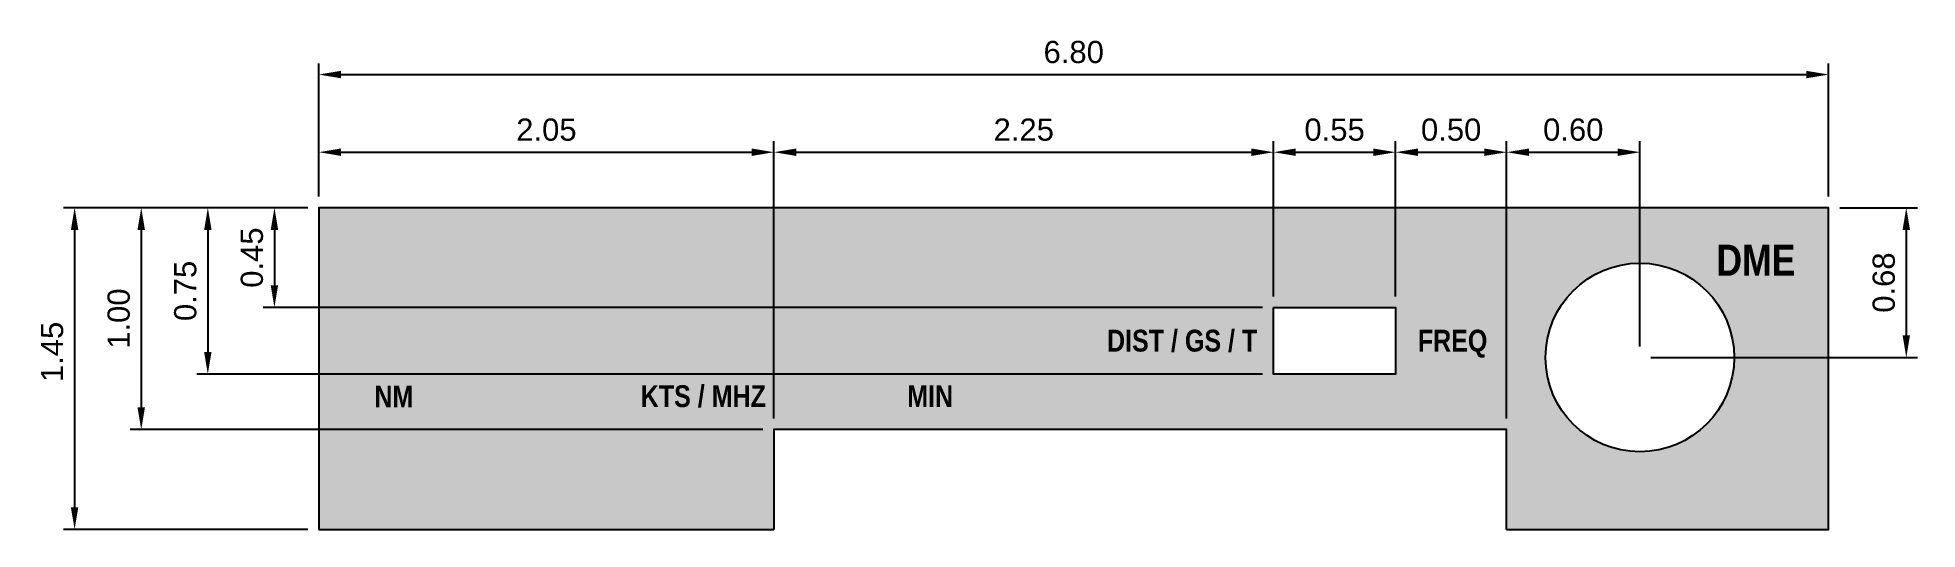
# Model space of a CAD drawing. Header units: inches. Extents: x -1.27 to 7.2, y 0 to 2.22.
import ezdxf

# ---------------------------------------------------------------- set-up
doc = ezdxf.new("R2010")
doc.units = ezdxf.units.IN
doc.layers.add('hrany', color=1, linetype='Continuous', transparency=0.2)
doc.layers.add('koty', color=5, linetype='Continuous')
doc.layers.add('text', color=255, linetype='Continuous')
doc.styles.get("Standard").update_dxf_attribs({"font": 'arial.ttf'})
doc.dimstyles.new('RadioStack_annotation_style', dxfattribs={"dimtxt": 0.1, "dimasz": 0.1, "dimexe": 0.05, "dimexo": 0.05, "dimgap": 0.05, "dimtad": 1, "dimzin": 1, "dimdsep": 46, "dimtxsty": 'Standard', "dimcen": 0.1, "dimclrd": 256, "dimadec": 0, "dimazin": 0, "dimtfac": 1, "dimtmove": 0, "dimatfit": 3, "dimfxl": 1, "dimarcsym": 0})

# ---------------------------------------------------------------- blocks, each defined once
blk = doc.blocks.new('*D1')
at = {"layer": 'Defpoints', "color": 0, "lineweight": -3, "transparency": 16777216}
for p in [(0, 1.45), (-1.1, 0), (0, 0)]:
    blk.add_point(p, dxfattribs=at)
at = {"layer": 'koty', "color": 0, "lineweight": -2, "transparency": 16777216}
for p, q in [((-0.05, 1.45), (-1.15, 1.45)), ((-0.05, 0), (-1.15, 0))]:
    blk.add_line(p, q, dxfattribs=at)
at = {"layer": 'koty', "lineweight": -2, "transparency": 16777216}
blk.add_line((-1.1, 1.35), (-1.1, 0.1), dxfattribs=at)
at = {"layer": 'koty', "lineweight": -3, "transparency": 16777216}
for points in [[(-1.1167, 1.35), (-1.0833, 1.35), (-1.1, 1.45)], [(-1.1167, 0.1), (-1.0833, 0.1), (-1.1, 0)]]:
    blk.add_solid(points, dxfattribs=at)
at = {"layer": 'koty', "color": 0, "lineweight": -3, "transparency": 16777216, "insert": (-1.2011, 0.8), "char_height": 0.1, "attachment_point": 5, "rotation": 90}
blk.add_mtext('1.45', dxfattribs=at)
blk = doc.blocks.new('*D3')
at = {"layer": 'Defpoints', "color": 0, "lineweight": -3, "transparency": 16777216}
for p in [(2.05, 1.7), (0, 1.45), (2.05, 0.45)]:
    blk.add_point(p, dxfattribs=at)
at = {"layer": 'koty', "color": 0, "lineweight": -2, "transparency": 16777216}
for p, q in [((0, 1.5), (0, 1.75)), ((2.05, 0.5), (2.05, 1.75))]:
    blk.add_line(p, q, dxfattribs=at)
at = {"layer": 'koty', "lineweight": -2, "transparency": 16777216}
blk.add_line((0.1, 1.7), (1.95, 1.7), dxfattribs=at)
at = {"layer": 'koty', "lineweight": -3, "transparency": 16777216}
for points in [[(0.1, 1.7167), (0.1, 1.6833), (0, 1.7)], [(1.95, 1.7167), (1.95, 1.6833), (2.05, 1.7)]]:
    blk.add_solid(points, dxfattribs=at)
at = {"layer": 'koty', "color": 0, "lineweight": -3, "transparency": 16777216, "insert": (1.025, 1.8011), "char_height": 0.1, "attachment_point": 5}
blk.add_mtext('2.05', dxfattribs=at)
blk = doc.blocks.new('*D4')
at = {"layer": 'Defpoints', "color": 0, "lineweight": -3, "transparency": 16777216}
for p in [(4.3, 1.7), (4.3, 1), (2.05, 0.45)]:
    blk.add_point(p, dxfattribs=at)
at = {"layer": 'koty', "color": 0, "lineweight": -2, "transparency": 16777216}
for p, q in [((2.05, 0.5), (2.05, 1.75)), ((4.3, 1.05), (4.3, 1.75))]:
    blk.add_line(p, q, dxfattribs=at)
at = {"layer": 'koty', "lineweight": -2, "transparency": 16777216}
blk.add_line((2.15, 1.7), (4.2, 1.7), dxfattribs=at)
at = {"layer": 'koty', "lineweight": -3, "transparency": 16777216}
for points in [[(2.15, 1.7167), (2.15, 1.6833), (2.05, 1.7)], [(4.2, 1.7167), (4.2, 1.6833), (4.3, 1.7)]]:
    blk.add_solid(points, dxfattribs=at)
at = {"layer": 'koty', "color": 0, "lineweight": -3, "transparency": 16777216, "insert": (3.175, 1.8011), "char_height": 0.1, "attachment_point": 5}
blk.add_mtext('2.25', dxfattribs=at)
blk = doc.blocks.new('*D5')
at = {"layer": 'Defpoints', "color": 0, "lineweight": -3, "transparency": 16777216}
for p in [(4.85, 1.7), (4.3, 1), (4.85, 1)]:
    blk.add_point(p, dxfattribs=at)
at = {"layer": 'koty', "color": 0, "lineweight": -2, "transparency": 16777216}
for p, q in [((4.3, 1.05), (4.3, 1.75)), ((4.85, 1.05), (4.85, 1.75))]:
    blk.add_line(p, q, dxfattribs=at)
at = {"layer": 'koty', "lineweight": -2, "transparency": 16777216}
blk.add_line((4.4, 1.7), (4.75, 1.7), dxfattribs=at)
at = {"layer": 'koty', "lineweight": -3, "transparency": 16777216}
for points in [[(4.4, 1.7167), (4.4, 1.6833), (4.3, 1.7)], [(4.75, 1.7167), (4.75, 1.6833), (4.85, 1.7)]]:
    blk.add_solid(points, dxfattribs=at)
at = {"layer": 'koty', "color": 0, "lineweight": -3, "transparency": 16777216, "insert": (4.575, 1.8011), "char_height": 0.1, "attachment_point": 5}
blk.add_mtext('0.55', dxfattribs=at)
blk = doc.blocks.new('*D6')
at = {"layer": 'Defpoints', "color": 0, "lineweight": -3, "transparency": 16777216}
for p in [(5.35, 1.7), (4.85, 1), (5.35, 0.45)]:
    blk.add_point(p, dxfattribs=at)
at = {"layer": 'koty', "color": 0, "lineweight": -2, "transparency": 16777216}
for p, q in [((4.85, 1.05), (4.85, 1.75)), ((5.35, 0.5), (5.35, 1.75))]:
    blk.add_line(p, q, dxfattribs=at)
at = {"layer": 'koty', "lineweight": -2, "transparency": 16777216}
blk.add_line((4.95, 1.7), (5.25, 1.7), dxfattribs=at)
at = {"layer": 'koty', "lineweight": -3, "transparency": 16777216}
for points in [[(4.95, 1.7167), (4.95, 1.6833), (4.85, 1.7)], [(5.25, 1.7167), (5.25, 1.6833), (5.35, 1.7)]]:
    blk.add_solid(points, dxfattribs=at)
at = {"layer": 'koty', "color": 0, "lineweight": -3, "transparency": 16777216, "insert": (5.1, 1.8011), "char_height": 0.1, "attachment_point": 5}
blk.add_mtext('0.50', dxfattribs=at)
blk = doc.blocks.new('*D7')
at = {"layer": 'Defpoints', "color": 0, "lineweight": -3, "transparency": 16777216}
for p in [(5.95, 1.7), (5.95, 0.775), (5.35, 0.45)]:
    blk.add_point(p, dxfattribs=at)
at = {"layer": 'koty', "color": 0, "lineweight": -2, "transparency": 16777216}
for p, q in [((5.35, 0.5), (5.35, 1.75)), ((5.95, 0.825), (5.95, 1.75))]:
    blk.add_line(p, q, dxfattribs=at)
at = {"layer": 'koty', "lineweight": -2, "transparency": 16777216}
blk.add_line((5.45, 1.7), (5.85, 1.7), dxfattribs=at)
at = {"layer": 'koty', "lineweight": -3, "transparency": 16777216}
for points in [[(5.45, 1.7167), (5.45, 1.6833), (5.35, 1.7)], [(5.85, 1.7167), (5.85, 1.6833), (5.95, 1.7)]]:
    blk.add_solid(points, dxfattribs=at)
at = {"layer": 'koty', "color": 0, "lineweight": -3, "transparency": 16777216, "insert": (5.65, 1.8011), "char_height": 0.1, "attachment_point": 5}
blk.add_mtext('0.60', dxfattribs=at)
blk = doc.blocks.new('*D8')
at = {"layer": 'Defpoints', "color": 0, "lineweight": -3, "transparency": 16777216}
for p in [(6.8, 2.05), (0, 1.45), (6.8, 1.45)]:
    blk.add_point(p, dxfattribs=at)
at = {"layer": 'koty', "color": 0, "lineweight": -2, "transparency": 16777216}
for p, q in [((0, 1.5), (0, 2.1)), ((6.8, 1.5), (6.8, 2.1))]:
    blk.add_line(p, q, dxfattribs=at)
at = {"layer": 'koty', "lineweight": -2, "transparency": 16777216}
blk.add_line((0.1, 2.05), (6.7, 2.05), dxfattribs=at)
at = {"layer": 'koty', "lineweight": -3, "transparency": 16777216}
for points in [[(0.1, 2.0667), (0.1, 2.0333), (0, 2.05)], [(6.7, 2.0667), (6.7, 2.0333), (6.8, 2.05)]]:
    blk.add_solid(points, dxfattribs=at)
at = {"layer": 'koty', "color": 0, "lineweight": -3, "transparency": 16777216, "insert": (3.4, 2.1511), "char_height": 0.1, "attachment_point": 5}
blk.add_mtext('6.80', dxfattribs=at)
blk = doc.blocks.new('*D9')
at = {"layer": 'Defpoints', "color": 0, "lineweight": -3, "transparency": 16777216}
for p in [(0, 1.45), (-0.2, 1), (4.3, 1)]:
    blk.add_point(p, dxfattribs=at)
at = {"layer": 'koty', "color": 0, "lineweight": -2, "transparency": 16777216}
for p, q in [((-0.05, 1.45), (-0.25, 1.45)), ((4.25, 1), (-0.25, 1))]:
    blk.add_line(p, q, dxfattribs=at)
at = {"layer": 'koty', "lineweight": -2, "transparency": 16777216}
blk.add_line((-0.2, 1.35), (-0.2, 1.1), dxfattribs=at)
at = {"layer": 'koty', "lineweight": -3, "transparency": 16777216}
for points in [[(-0.2167, 1.35), (-0.1833, 1.35), (-0.2, 1.45)], [(-0.2167, 1.1), (-0.1833, 1.1), (-0.2, 1)]]:
    blk.add_solid(points, dxfattribs=at)
at = {"layer": 'koty', "color": 0, "lineweight": -3, "transparency": 16777216, "insert": (-0.3011, 1.225), "char_height": 0.1, "attachment_point": 5, "rotation": 90}
blk.add_mtext('0.45', dxfattribs=at)
blk = doc.blocks.new('*D10')
at = {"layer": 'Defpoints', "color": 0, "lineweight": -3, "transparency": 16777216}
for p in [(0, 1.45), (-0.5, 0.7), (4.3, 0.7)]:
    blk.add_point(p, dxfattribs=at)
at = {"layer": 'koty', "color": 0, "lineweight": -2, "transparency": 16777216}
for p, q in [((-0.05, 1.45), (-0.55, 1.45)), ((4.25, 0.7), (-0.55, 0.7))]:
    blk.add_line(p, q, dxfattribs=at)
at = {"layer": 'koty', "lineweight": -2, "transparency": 16777216}
blk.add_line((-0.5, 1.35), (-0.5, 0.8), dxfattribs=at)
at = {"layer": 'koty', "lineweight": -3, "transparency": 16777216}
for points in [[(-0.5167, 1.35), (-0.4833, 1.35), (-0.5, 1.45)], [(-0.5167, 0.8), (-0.4833, 0.8), (-0.5, 0.7)]]:
    blk.add_solid(points, dxfattribs=at)
at = {"layer": 'koty', "color": 0, "lineweight": -3, "transparency": 16777216, "insert": (-0.6011, 1.075), "char_height": 0.1, "attachment_point": 5, "rotation": 90}
blk.add_mtext('0.75', dxfattribs=at)
blk = doc.blocks.new('*D11')
at = {"layer": 'Defpoints', "color": 0, "lineweight": -3, "transparency": 16777216}
for p in [(0, 1.45), (-0.8, 0.45), (2.05, 0.45)]:
    blk.add_point(p, dxfattribs=at)
at = {"layer": 'koty', "color": 0, "lineweight": -2, "transparency": 16777216}
for p, q in [((-0.05, 1.45), (-0.85, 1.45)), ((2, 0.45), (-0.85, 0.45))]:
    blk.add_line(p, q, dxfattribs=at)
at = {"layer": 'koty', "lineweight": -2, "transparency": 16777216}
blk.add_line((-0.8, 1.35), (-0.8, 0.55), dxfattribs=at)
at = {"layer": 'koty', "lineweight": -3, "transparency": 16777216}
for points in [[(-0.8167, 1.35), (-0.7833, 1.35), (-0.8, 1.45)], [(-0.8167, 0.55), (-0.7833, 0.55), (-0.8, 0.45)]]:
    blk.add_solid(points, dxfattribs=at)
at = {"layer": 'koty', "color": 0, "lineweight": -3, "transparency": 16777216, "insert": (-0.9011, 0.95), "char_height": 0.1, "attachment_point": 5, "rotation": 90}
blk.add_mtext('1.00', dxfattribs=at)
blk = doc.blocks.new('*D12')
at = {"layer": 'Defpoints', "color": 0, "lineweight": -3, "transparency": 16777216}
for p in [(6.8, 1.45), (5.95, 0.775), (7.15, 0.775)]:
    blk.add_point(p, dxfattribs=at)
at = {"layer": 'koty', "color": 0, "lineweight": -2, "transparency": 16777216}
for p, q in [((6.85, 1.45), (7.2, 1.45)), ((6, 0.775), (7.2, 0.775))]:
    blk.add_line(p, q, dxfattribs=at)
at = {"layer": 'koty', "lineweight": -2, "transparency": 16777216}
blk.add_line((7.15, 1.35), (7.15, 0.875), dxfattribs=at)
at = {"layer": 'koty', "lineweight": -3, "transparency": 16777216}
for points in [[(7.1333, 1.35), (7.1667, 1.35), (7.15, 1.45)], [(7.1333, 0.875), (7.1667, 0.875), (7.15, 0.775)]]:
    blk.add_solid(points, dxfattribs=at)
at = {"layer": 'koty', "color": 0, "lineweight": -3, "transparency": 16777216, "insert": (7.0489, 1.1125), "char_height": 0.1, "attachment_point": 5, "rotation": 90}
blk.add_mtext('0.68', dxfattribs=at)

msp = doc.modelspace()

# ---------------------------------------------------------------- hatches: boundary and pattern name
at = {"layer": 'hrany', "lineweight": -3}
h = msp.add_hatch(color=256, dxfattribs=at)
h.dxf.hatch_style = 1
h.paths.add_polyline_path([(6.8, 1.45), (0, 1.45), (0, 0), (2.05, 0), (2.05, 0.45), (5.35, 0.45), (5.35, 0), (6.8, 0)])
h.paths.add_polyline_path([(4.3, 1), (4.85, 1), (4.85, 0.7), (4.3, 0.7)], flags=16)
h.paths.add_polyline_path([(6.375, 0.775, -1), (5.525, 0.775, -1)], flags=16)

# ---------------------------------------------------------------- linework, layer by layer
for points in [[(5.35, 0), (6.8, 0), (6.8, 1.45), (0, 1.45), (0, 0), (2.05, 0)], [(5.35, 0), (5.35, 0.45), (2.05, 0.45), (2.05, 0)]]:
    msp.add_lwpolyline(points, dxfattribs=at)
msp.add_lwpolyline([(4.3, 1), (4.85, 1), (4.85, 0.7), (4.3, 0.7)], close=True, dxfattribs=at)
msp.add_circle((5.95, 0.775), 0.425, dxfattribs=at)

# ---------------------------------------------------------------- texts
at = {"layer": 'text', "insert": (6.25, 1.1435), "char_height": 0.14, "attachment_point": 7}
msp.add_mtext('{\\fArial Narrow|b1|i0|c0|p34; \\P DME}', dxfattribs=at)
at = {"layer": 'text', "color": 121, "char_height": 0.098425, "attachment_point": 1}
for s, insert in [('{\\fArial Narrow|b1|i0|c0|p34;\\C256;DIST / GS / T}', (3.55, 0.9)), ('{\\fArial Narrow|b1|i0|c0|p34;\\C256;FREQ}', (4.95, 0.9)), ('{\\fArial Narrow|b1|i0|c0|p34;\\C256;NM}', (0.25, 0.6482)), ('{\\fArial Narrow|b1|i0|c0|p34;\\C256;KTS / MHZ}', (1.45, 0.65)), ('{\\fArial Narrow|b1|i0|c0|p34;\\C256;MIN}', (2.65, 0.65))]:
    msp.add_mtext(s, dxfattribs=dict(at, insert=insert))

# ---------------------------------------------------------------- dimensions: what is measured, and where the dimension line sits
at = {"layer": 'koty', "lineweight": -3}
for base, p1, p2, picture, middle in [((6.8, 2.05), (0, 1.45), (6.8, 1.45), '*D8', (3.4, 2.1511)), ((2.05, 1.7), (0, 1.45), (2.05, 0.45), '*D3', (1.025, 1.8011)), ((4.3, 1.7), (2.05, 0.45), (4.3, 1), '*D4', (3.175, 1.8011)), ((4.85, 1.7), (4.3, 1), (4.85, 1), '*D5', (4.575, 1.8011)), ((5.35, 1.7), (4.85, 1), (5.35, 0.45), '*D6', (5.1, 1.8011)), ((5.95, 1.7), (5.35, 0.45), (5.95, 0.775), '*D7', (5.65, 1.8011))]:
    dim = msp.add_linear_dim(base=base, p1=p1, p2=p2, dimstyle='RadioStack_annotation_style', dxfattribs=at)
    dim.commit()
    dim.dimension.update_dxf_attribs({"geometry": picture, "text_midpoint": middle})
dim = msp.add_linear_dim(base=(-1.1, 0), p1=(0, 1.45), p2=(0, 0), angle=90, dimstyle='RadioStack_annotation_style', dxfattribs=at)
dim.commit()
dim.dimension.update_dxf_attribs({"geometry": '*D1', "text_midpoint": (-1.1, 0.8), "dimtype": 160})
for base, p1, p2, picture, middle in [((-0.8, 0.45), (0, 1.45), (2.05, 0.45), '*D11', (-0.9011, 0.95)), ((-0.5, 0.7), (0, 1.45), (4.3, 0.7), '*D10', (-0.6011, 1.075)), ((-0.2, 1), (0, 1.45), (4.3, 1), '*D9', (-0.3011, 1.225)), ((7.15, 0.775), (6.8, 1.45), (5.95, 0.775), '*D12', (7.0489427012, 1.1125))]:
    dim = msp.add_linear_dim(base=base, p1=p1, p2=p2, angle=90, dimstyle='RadioStack_annotation_style', dxfattribs=at)
    dim.commit()
    dim.dimension.update_dxf_attribs({"geometry": picture, "text_midpoint": middle})

doc.saveas('drawing.dxf')
